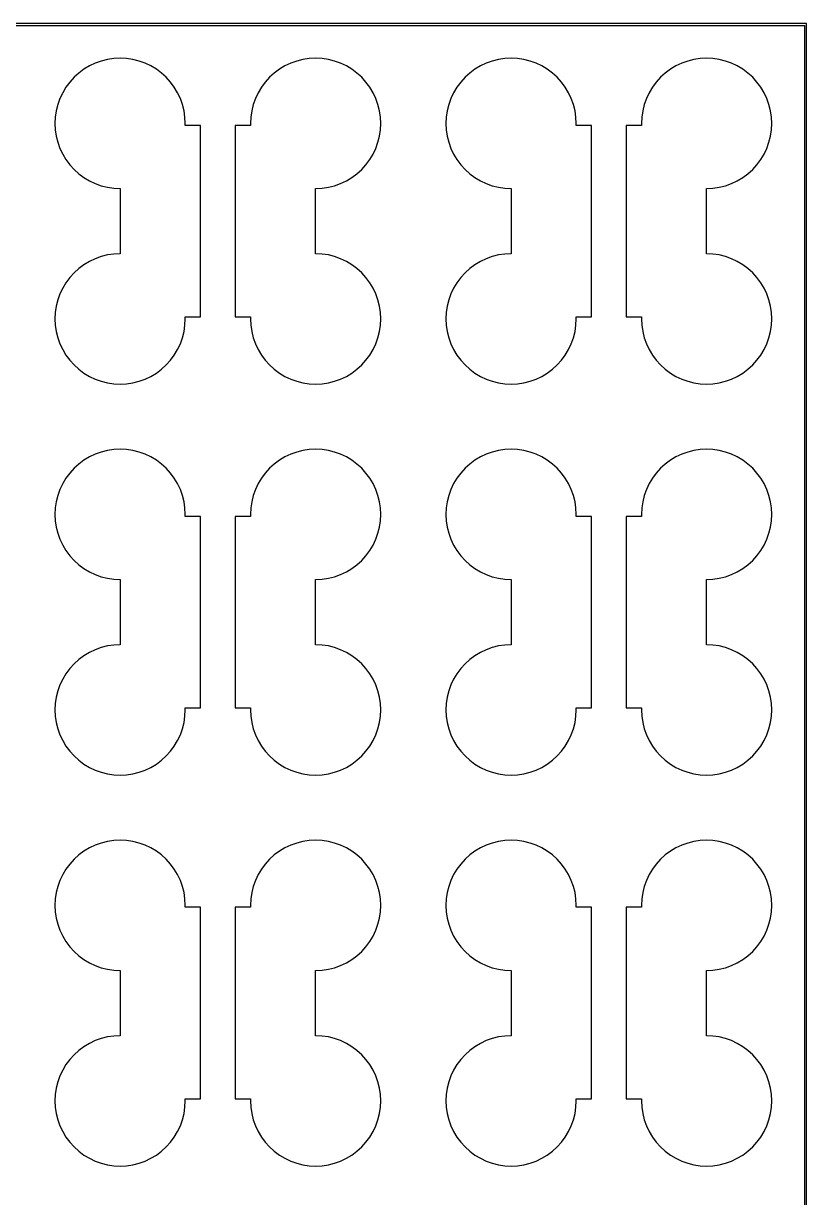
# Model space of a CAD drawing. Extents: x 0 to 72, y 0 to 108.
# Drawn here: x 54.03 to 72.05, y 81.03 to 108.05 of the extents above; entities that cross this region are included whole.
import ezdxf

# ---------------------------------------------------------------- set-up
doc = ezdxf.new("R2010")
doc.units = 0

msp = doc.modelspace()

# ---------------------------------------------------------------- linework, layer by layer
for p, q in [((72.05, 108.05), (-0.04999, 108.05)), ((0, 108), (72, 108)), ((72, 108), (72, 0)), ((72.05, -0.04999), (72.05, 108.05)), ((55.5429, 107.073), (55.4167, 106.997)), ((55.676, 107.136), (55.5429, 107.073)), ((55.8146, 107.185), (55.676, 107.136)), ((55.9574, 107.221), (55.8146, 107.185)), ((56.103, 107.243), (55.9574, 107.221)), ((56.25, 107.25), (56.103, 107.243)), ((56.397, 107.243), (56.25, 107.25)), ((56.5426, 107.221), (56.397, 107.243)), ((56.6854, 107.185), (56.5426, 107.221)), ((56.824, 107.136), (56.6854, 107.185)), ((56.9571, 107.073), (56.824, 107.136)), ((57.0834, 106.997), (56.9571, 107.073)), ((60.0429, 107.073), (59.9166, 106.997)), ((60.176, 107.136), (60.0429, 107.073)), ((60.3146, 107.185), (60.176, 107.136)), ((60.4574, 107.221), (60.3146, 107.185)), ((60.603, 107.243), (60.4574, 107.221)), ((60.75, 107.25), (60.603, 107.243)), ((60.897, 107.243), (60.75, 107.25)), ((61.0426, 107.221), (60.897, 107.243)), ((61.1854, 107.185), (61.0426, 107.221)), ((61.324, 107.136), (61.1854, 107.185)), ((61.4571, 107.073), (61.324, 107.136)), ((61.5833, 106.997), (61.4571, 107.073)), ((64.5429, 107.073), (64.4167, 106.997)), ((64.676, 107.136), (64.5429, 107.073)), ((64.8146, 107.185), (64.676, 107.136)), ((64.9574, 107.221), (64.8146, 107.185)), ((65.103, 107.243), (64.9574, 107.221)), ((65.25, 107.25), (65.103, 107.243)), ((65.397, 107.243), (65.25, 107.25)), ((65.5426, 107.221), (65.397, 107.243)), ((65.6854, 107.185), (65.5426, 107.221)), ((65.824, 107.136), (65.6854, 107.185)), ((65.9571, 107.073), (65.824, 107.136)), ((66.0834, 106.997), (65.9571, 107.073)), ((69.0429, 107.073), (68.9166, 106.997)), ((69.176, 107.136), (69.0429, 107.073)), ((69.3146, 107.185), (69.176, 107.136)), ((69.4574, 107.221), (69.3146, 107.185)), ((69.603, 107.243), (69.4574, 107.221)), ((69.75, 107.25), (69.603, 107.243)), ((69.897, 107.243), (69.75, 107.25)), ((70.0426, 107.221), (69.897, 107.243)), ((70.1854, 107.185), (70.0426, 107.221)), ((70.324, 107.136), (70.1854, 107.185)), ((70.4571, 107.073), (70.324, 107.136)), ((70.5833, 106.997), (70.4571, 107.073)), ((55.1893, 106.811), (55.0905, 106.702)), ((55.2984, 106.91), (55.1893, 106.811)), ((55.4167, 106.997), (55.2984, 106.91)), ((57.2016, 106.91), (57.0834, 106.997)), ((57.3107, 106.811), (57.2016, 106.91)), ((57.4095, 106.702), (57.3107, 106.811)), ((59.6893, 106.811), (59.5905, 106.702)), ((59.7984, 106.91), (59.6893, 106.811)), ((59.9166, 106.997), (59.7984, 106.91)), ((61.7016, 106.91), (61.5833, 106.997)), ((61.8107, 106.811), (61.7016, 106.91)), ((61.9095, 106.702), (61.8107, 106.811)), ((64.1893, 106.811), (64.0905, 106.702)), ((64.2984, 106.91), (64.1893, 106.811)), ((64.4167, 106.997), (64.2984, 106.91)), ((66.2016, 106.91), (66.0834, 106.997)), ((66.3107, 106.811), (66.2016, 106.91)), ((66.4095, 106.702), (66.3107, 106.811)), ((68.6893, 106.811), (68.5905, 106.702)), ((68.7984, 106.91), (68.6893, 106.811)), ((68.9166, 106.997), (68.7984, 106.91)), ((70.7016, 106.91), (70.5833, 106.997)), ((70.8107, 106.811), (70.7016, 106.91)), ((70.9095, 106.702), (70.8107, 106.811)), ((55.0028, 106.583), (54.9271, 106.457)), ((55.0905, 106.702), (55.0028, 106.583)), ((57.4972, 106.583), (57.4095, 106.702)), ((57.5729, 106.457), (57.4972, 106.583)), ((59.5028, 106.583), (59.4271, 106.457)), ((59.5905, 106.702), (59.5028, 106.583)), ((61.9972, 106.583), (61.9095, 106.702)), ((62.0729, 106.457), (61.9972, 106.583)), ((64.0028, 106.583), (63.9271, 106.457)), ((64.0905, 106.702), (64.0028, 106.583)), ((66.4972, 106.583), (66.4095, 106.702)), ((66.5729, 106.457), (66.4972, 106.583)), ((68.5028, 106.583), (68.4271, 106.457)), ((68.5905, 106.702), (68.5028, 106.583)), ((70.9972, 106.583), (70.9095, 106.702)), ((71.0729, 106.457), (70.9972, 106.583)), ((54.8642, 106.324), (54.8146, 106.185)), ((54.9271, 106.457), (54.8642, 106.324)), ((57.6358, 106.324), (57.5729, 106.457)), ((57.6854, 106.185), (57.6358, 106.324)), ((59.3642, 106.324), (59.3146, 106.185)), ((59.4271, 106.457), (59.3642, 106.324)), ((62.1358, 106.324), (62.0729, 106.457)), ((62.1854, 106.185), (62.1358, 106.324)), ((63.8642, 106.324), (63.8146, 106.185)), ((63.9271, 106.457), (63.8642, 106.324)), ((66.6358, 106.324), (66.5729, 106.457)), ((66.6854, 106.185), (66.6358, 106.324)), ((68.3642, 106.324), (68.3146, 106.185)), ((68.4271, 106.457), (68.3642, 106.324)), ((71.1358, 106.324), (71.0729, 106.457)), ((71.1854, 106.185), (71.1358, 106.324)), ((54.7788, 106.043), (54.7572, 105.897)), ((54.8146, 106.185), (54.7788, 106.043)), ((57.7212, 106.043), (57.6854, 106.185)), ((57.7428, 105.897), (57.7212, 106.043)), ((59.2788, 106.043), (59.2572, 105.897)), ((59.3146, 106.185), (59.2788, 106.043)), ((62.2212, 106.043), (62.1854, 106.185)), ((62.2428, 105.897), (62.2212, 106.043)), ((63.7788, 106.043), (63.7572, 105.897)), ((63.8146, 106.185), (63.7788, 106.043)), ((66.7212, 106.043), (66.6854, 106.185)), ((66.7428, 105.897), (66.7212, 106.043)), ((68.2788, 106.043), (68.2572, 105.897)), ((68.3146, 106.185), (68.2788, 106.043)), ((71.2212, 106.043), (71.1854, 106.185)), ((71.2428, 105.897), (71.2212, 106.043)), ((54.7572, 105.897), (54.75, 105.75)), ((54.75, 105.75), (54.7572, 105.603)), ((57.75, 105.75), (57.7428, 105.897)), ((57.7478, 105.705), (57.75, 105.75)), ((58.1, 105.705), (57.7478, 105.705)), ((58.1, 101.295), (58.1, 105.705)), ((59.2522, 105.705), (58.9, 105.705)), ((58.9, 105.705), (58.9, 101.295)), ((59.2572, 105.897), (59.25, 105.75)), ((59.25, 105.75), (59.2522, 105.705)), ((62.25, 105.75), (62.2428, 105.897)), ((62.2428, 105.603), (62.25, 105.75)), ((63.7572, 105.897), (63.75, 105.75)), ((63.75, 105.75), (63.7572, 105.603)), ((66.75, 105.75), (66.7428, 105.897)), ((66.7478, 105.705), (66.75, 105.75)), ((67.1, 105.705), (66.7478, 105.705)), ((67.1, 101.295), (67.1, 105.705)), ((68.2522, 105.705), (67.9, 105.705)), ((67.9, 105.705), (67.9, 101.295)), ((68.2572, 105.897), (68.25, 105.75)), ((68.25, 105.75), (68.2522, 105.705)), ((71.25, 105.75), (71.2428, 105.897)), ((71.2428, 105.603), (71.25, 105.75)), ((54.7572, 105.603), (54.7788, 105.457)), ((54.7788, 105.457), (54.8146, 105.315)), ((62.1854, 105.315), (62.2212, 105.457)), ((62.2212, 105.457), (62.2428, 105.603)), ((63.7572, 105.603), (63.7788, 105.457)), ((63.7788, 105.457), (63.8146, 105.315)), ((71.1854, 105.315), (71.2212, 105.457)), ((71.2212, 105.457), (71.2428, 105.603)), ((54.8146, 105.315), (54.8642, 105.176)), ((54.8642, 105.176), (54.9271, 105.043)), ((62.0729, 105.043), (62.1358, 105.176)), ((62.1358, 105.176), (62.1854, 105.315)), ((63.8146, 105.315), (63.8642, 105.176)), ((63.8642, 105.176), (63.9271, 105.043)), ((71.0729, 105.043), (71.1358, 105.176)), ((71.1358, 105.176), (71.1854, 105.315)), ((54.9271, 105.043), (55.0028, 104.917)), ((55.0028, 104.917), (55.0905, 104.798)), ((61.9095, 104.798), (61.9972, 104.917)), ((61.9972, 104.917), (62.0729, 105.043)), ((63.9271, 105.043), (64.0028, 104.917)), ((64.0028, 104.917), (64.0905, 104.798)), ((70.9095, 104.798), (70.9972, 104.917)), ((70.9972, 104.917), (71.0729, 105.043)), ((55.0905, 104.798), (55.1893, 104.689)), ((55.1893, 104.689), (55.2984, 104.59)), ((55.2984, 104.59), (55.4167, 104.503)), ((61.5833, 104.503), (61.7016, 104.59)), ((61.7016, 104.59), (61.8107, 104.689)), ((61.8107, 104.689), (61.9095, 104.798)), ((64.0905, 104.798), (64.1893, 104.689)), ((64.1893, 104.689), (64.2984, 104.59)), ((64.2984, 104.59), (64.4167, 104.503)), ((70.5833, 104.503), (70.7016, 104.59)), ((70.7016, 104.59), (70.8107, 104.689)), ((70.8107, 104.689), (70.9095, 104.798)), ((55.4167, 104.503), (55.5429, 104.427)), ((55.5429, 104.427), (55.676, 104.364)), ((55.676, 104.364), (55.8146, 104.315)), ((61.1854, 104.315), (61.324, 104.364)), ((61.324, 104.364), (61.4571, 104.427)), ((61.4571, 104.427), (61.5833, 104.503)), ((64.4167, 104.503), (64.5429, 104.427)), ((64.5429, 104.427), (64.676, 104.364)), ((64.676, 104.364), (64.8146, 104.315)), ((70.1854, 104.315), (70.324, 104.364)), ((70.324, 104.364), (70.4571, 104.427)), ((70.4571, 104.427), (70.5833, 104.503)), ((55.8146, 104.315), (55.9574, 104.279)), ((55.9574, 104.279), (56.103, 104.257)), ((56.103, 104.257), (56.25, 104.25)), ((56.25, 104.25), (56.25, 102.75)), ((60.75, 104.25), (60.897, 104.257)), ((60.75, 102.75), (60.75, 104.25)), ((60.897, 104.257), (61.0426, 104.279)), ((61.0426, 104.279), (61.1854, 104.315)), ((64.8146, 104.315), (64.9574, 104.279)), ((64.9574, 104.279), (65.103, 104.257)), ((65.103, 104.257), (65.25, 104.25)), ((65.25, 104.25), (65.25, 102.75)), ((69.75, 104.25), (69.897, 104.257)), ((69.75, 102.75), (69.75, 104.25)), ((69.897, 104.257), (70.0426, 104.279)), ((70.0426, 104.279), (70.1854, 104.315)), ((55.9574, 102.721), (55.8146, 102.685)), ((56.103, 102.743), (55.9574, 102.721)), ((56.25, 102.75), (56.103, 102.743)), ((60.897, 102.743), (60.75, 102.75)), ((61.0426, 102.721), (60.897, 102.743)), ((61.1854, 102.685), (61.0426, 102.721)), ((64.9574, 102.721), (64.8146, 102.685)), ((65.103, 102.743), (64.9574, 102.721)), ((65.25, 102.75), (65.103, 102.743)), ((69.897, 102.743), (69.75, 102.75)), ((70.0426, 102.721), (69.897, 102.743)), ((70.1854, 102.685), (70.0426, 102.721)), ((55.4167, 102.497), (55.2984, 102.41)), ((55.5429, 102.573), (55.4167, 102.497)), ((55.676, 102.636), (55.5429, 102.573)), ((55.8146, 102.685), (55.676, 102.636)), ((61.324, 102.636), (61.1854, 102.685)), ((61.4571, 102.573), (61.324, 102.636)), ((61.5833, 102.497), (61.4571, 102.573)), ((61.7016, 102.41), (61.5833, 102.497)), ((64.4167, 102.497), (64.2984, 102.41)), ((64.5429, 102.573), (64.4167, 102.497)), ((64.676, 102.636), (64.5429, 102.573)), ((64.8146, 102.685), (64.676, 102.636)), ((70.324, 102.636), (70.1854, 102.685)), ((70.4571, 102.573), (70.324, 102.636)), ((70.5833, 102.497), (70.4571, 102.573)), ((70.7016, 102.41), (70.5833, 102.497)), ((55.0905, 102.202), (55.0028, 102.083)), ((55.1893, 102.311), (55.0905, 102.202)), ((55.2984, 102.41), (55.1893, 102.311)), ((61.8107, 102.311), (61.7016, 102.41)), ((61.9095, 102.202), (61.8107, 102.311)), ((61.9972, 102.083), (61.9095, 102.202)), ((64.0905, 102.202), (64.0028, 102.083)), ((64.1893, 102.311), (64.0905, 102.202)), ((64.2984, 102.41), (64.1893, 102.311)), ((70.8107, 102.311), (70.7016, 102.41)), ((70.9095, 102.202), (70.8107, 102.311)), ((70.9972, 102.083), (70.9095, 102.202)), ((54.9271, 101.957), (54.8642, 101.824)), ((55.0028, 102.083), (54.9271, 101.957)), ((62.0729, 101.957), (61.9972, 102.083)), ((62.1358, 101.824), (62.0729, 101.957)), ((63.9271, 101.957), (63.8642, 101.824)), ((64.0028, 102.083), (63.9271, 101.957)), ((71.0729, 101.957), (70.9972, 102.083)), ((71.1358, 101.824), (71.0729, 101.957)), ((54.8146, 101.685), (54.7788, 101.543)), ((54.8642, 101.824), (54.8146, 101.685)), ((62.1854, 101.685), (62.1358, 101.824)), ((62.2212, 101.543), (62.1854, 101.685)), ((63.8146, 101.685), (63.7788, 101.543)), ((63.8642, 101.824), (63.8146, 101.685)), ((71.1854, 101.685), (71.1358, 101.824)), ((71.2212, 101.543), (71.1854, 101.685)), ((54.7572, 101.397), (54.75, 101.25)), ((54.7788, 101.543), (54.7572, 101.397)), ((62.2428, 101.397), (62.2212, 101.543)), ((62.25, 101.25), (62.2428, 101.397)), ((63.7572, 101.397), (63.75, 101.25)), ((63.7788, 101.543), (63.7572, 101.397)), ((71.2428, 101.397), (71.2212, 101.543)), ((71.25, 101.25), (71.2428, 101.397)), ((54.75, 101.25), (54.7572, 101.103)), ((54.7572, 101.103), (54.7788, 100.957)), ((57.7212, 100.957), (57.7428, 101.103)), ((57.7428, 101.103), (57.75, 101.25)), ((57.75, 101.25), (57.7478, 101.295)), ((57.7478, 101.295), (58.1, 101.295)), ((58.9, 101.295), (59.2522, 101.295)), ((59.2522, 101.295), (59.25, 101.25)), ((59.25, 101.25), (59.2572, 101.103)), ((59.2572, 101.103), (59.2788, 100.957)), ((62.2212, 100.957), (62.2428, 101.103)), ((62.2428, 101.103), (62.25, 101.25)), ((63.75, 101.25), (63.7572, 101.103)), ((63.7572, 101.103), (63.7788, 100.957)), ((66.7212, 100.957), (66.7428, 101.103)), ((66.7428, 101.103), (66.75, 101.25)), ((66.75, 101.25), (66.7478, 101.295)), ((66.7478, 101.295), (67.1, 101.295)), ((67.9, 101.295), (68.2522, 101.295)), ((68.2522, 101.295), (68.25, 101.25)), ((68.25, 101.25), (68.2572, 101.103)), ((68.2572, 101.103), (68.2788, 100.957)), ((71.2212, 100.957), (71.2428, 101.103)), ((71.2428, 101.103), (71.25, 101.25)), ((54.7788, 100.957), (54.8146, 100.815)), ((54.8146, 100.815), (54.8642, 100.676)), ((57.6358, 100.676), (57.6854, 100.815)), ((57.6854, 100.815), (57.7212, 100.957)), ((59.2788, 100.957), (59.3146, 100.815)), ((59.3146, 100.815), (59.3642, 100.676)), ((62.1358, 100.676), (62.1854, 100.815)), ((62.1854, 100.815), (62.2212, 100.957)), ((63.7788, 100.957), (63.8146, 100.815)), ((63.8146, 100.815), (63.8642, 100.676)), ((66.6358, 100.676), (66.6854, 100.815)), ((66.6854, 100.815), (66.7212, 100.957)), ((68.2788, 100.957), (68.3146, 100.815)), ((68.3146, 100.815), (68.3642, 100.676)), ((71.1358, 100.676), (71.1854, 100.815)), ((71.1854, 100.815), (71.2212, 100.957)), ((54.8642, 100.676), (54.9271, 100.543)), ((54.9271, 100.543), (55.0028, 100.417)), ((57.4972, 100.417), (57.5729, 100.543)), ((57.5729, 100.543), (57.6358, 100.676)), ((59.3642, 100.676), (59.4271, 100.543)), ((59.4271, 100.543), (59.5028, 100.417)), ((61.9972, 100.417), (62.0729, 100.543)), ((62.0729, 100.543), (62.1358, 100.676)), ((63.8642, 100.676), (63.9271, 100.543)), ((63.9271, 100.543), (64.0028, 100.417)), ((66.4972, 100.417), (66.5729, 100.543)), ((66.5729, 100.543), (66.6358, 100.676)), ((68.3642, 100.676), (68.4271, 100.543)), ((68.4271, 100.543), (68.5028, 100.417)), ((70.9972, 100.417), (71.0729, 100.543)), ((71.0729, 100.543), (71.1358, 100.676)), ((55.0028, 100.417), (55.0905, 100.298)), ((55.0905, 100.298), (55.1893, 100.189)), ((57.3107, 100.189), (57.4095, 100.298)), ((57.4095, 100.298), (57.4972, 100.417)), ((59.5028, 100.417), (59.5905, 100.298)), ((59.5905, 100.298), (59.6893, 100.189)), ((61.8107, 100.189), (61.9095, 100.298)), ((61.9095, 100.298), (61.9972, 100.417)), ((64.0028, 100.417), (64.0905, 100.298)), ((64.0905, 100.298), (64.1893, 100.189)), ((66.3107, 100.189), (66.4095, 100.298)), ((66.4095, 100.298), (66.4972, 100.417)), ((68.5028, 100.417), (68.5905, 100.298)), ((68.5905, 100.298), (68.6893, 100.189)), ((70.8107, 100.189), (70.9095, 100.298)), ((70.9095, 100.298), (70.9972, 100.417)), ((55.1893, 100.189), (55.2984, 100.09)), ((55.2984, 100.09), (55.4167, 100.003)), ((55.4167, 100.003), (55.5429, 99.9271)), ((56.9571, 99.9271), (57.0834, 100.003)), ((57.0834, 100.003), (57.2016, 100.09)), ((57.2016, 100.09), (57.3107, 100.189)), ((59.6893, 100.189), (59.7984, 100.09)), ((59.7984, 100.09), (59.9166, 100.003)), ((59.9166, 100.003), (60.0429, 99.9271)), ((61.4571, 99.9271), (61.5833, 100.003)), ((61.5833, 100.003), (61.7016, 100.09)), ((61.7016, 100.09), (61.8107, 100.189)), ((64.1893, 100.189), (64.2984, 100.09)), ((64.2984, 100.09), (64.4167, 100.003)), ((64.4167, 100.003), (64.5429, 99.9271)), ((65.9571, 99.9271), (66.0834, 100.003)), ((66.0834, 100.003), (66.2016, 100.09)), ((66.2016, 100.09), (66.3107, 100.189)), ((68.6893, 100.189), (68.7984, 100.09)), ((68.7984, 100.09), (68.9166, 100.003)), ((68.9166, 100.003), (69.0429, 99.9271)), ((70.4571, 99.9271), (70.5833, 100.003)), ((70.5833, 100.003), (70.7016, 100.09)), ((70.7016, 100.09), (70.8107, 100.189)), ((55.5429, 99.9271), (55.676, 99.8642)), ((55.676, 99.8642), (55.8146, 99.8146)), ((55.8146, 99.8146), (55.9574, 99.7788)), ((55.9574, 99.7788), (56.103, 99.7572)), ((56.103, 99.7572), (56.25, 99.75)), ((56.25, 99.75), (56.397, 99.7572)), ((56.397, 99.7572), (56.5426, 99.7788)), ((56.5426, 99.7788), (56.6854, 99.8146)), ((56.6854, 99.8146), (56.824, 99.8642)), ((56.824, 99.8642), (56.9571, 99.9271)), ((60.0429, 99.9271), (60.176, 99.8642)), ((60.176, 99.8642), (60.3146, 99.8146)), ((60.3146, 99.8146), (60.4574, 99.7788)), ((60.4574, 99.7788), (60.603, 99.7572)), ((60.603, 99.7572), (60.75, 99.75)), ((60.75, 99.75), (60.897, 99.7572)), ((60.897, 99.7572), (61.0426, 99.7788)), ((61.0426, 99.7788), (61.1854, 99.8146)), ((61.1854, 99.8146), (61.324, 99.8642)), ((61.324, 99.8642), (61.4571, 99.9271)), ((64.5429, 99.9271), (64.676, 99.8642)), ((64.676, 99.8642), (64.8146, 99.8146)), ((64.8146, 99.8146), (64.9574, 99.7788)), ((64.9574, 99.7788), (65.103, 99.7572)), ((65.103, 99.7572), (65.25, 99.75)), ((65.25, 99.75), (65.397, 99.7572)), ((65.397, 99.7572), (65.5426, 99.7788)), ((65.5426, 99.7788), (65.6854, 99.8146)), ((65.6854, 99.8146), (65.824, 99.8642)), ((65.824, 99.8642), (65.9571, 99.9271)), ((69.0429, 99.9271), (69.176, 99.8642)), ((69.176, 99.8642), (69.3146, 99.8146)), ((69.3146, 99.8146), (69.4574, 99.7788)), ((69.4574, 99.7788), (69.603, 99.7572)), ((69.603, 99.7572), (69.75, 99.75)), ((69.75, 99.75), (69.897, 99.7572)), ((69.897, 99.7572), (70.0426, 99.7788)), ((70.0426, 99.7788), (70.1854, 99.8146)), ((70.1854, 99.8146), (70.324, 99.8642)), ((70.324, 99.8642), (70.4571, 99.9271)), ((55.676, 98.1358), (55.5429, 98.0729)), ((55.8146, 98.1854), (55.676, 98.1358)), ((55.9574, 98.2212), (55.8146, 98.1854)), ((56.103, 98.2428), (55.9574, 98.2212)), ((56.25, 98.25), (56.103, 98.2428)), ((56.397, 98.2428), (56.25, 98.25)), ((56.5426, 98.2212), (56.397, 98.2428)), ((56.6854, 98.1854), (56.5426, 98.2212)), ((56.824, 98.1358), (56.6854, 98.1854)), ((56.9571, 98.0729), (56.824, 98.1358)), ((60.176, 98.1358), (60.0429, 98.0729)), ((60.3146, 98.1854), (60.176, 98.1358)), ((60.4574, 98.2212), (60.3146, 98.1854)), ((60.603, 98.2428), (60.4574, 98.2212)), ((60.75, 98.25), (60.603, 98.2428)), ((60.897, 98.2428), (60.75, 98.25)), ((61.0426, 98.2212), (60.897, 98.2428)), ((61.1854, 98.1854), (61.0426, 98.2212)), ((61.324, 98.1358), (61.1854, 98.1854)), ((61.4571, 98.0729), (61.324, 98.1358)), ((64.676, 98.1358), (64.5429, 98.0729)), ((64.8146, 98.1854), (64.676, 98.1358)), ((64.9574, 98.2212), (64.8146, 98.1854)), ((65.103, 98.2428), (64.9574, 98.2212)), ((65.25, 98.25), (65.103, 98.2428)), ((65.397, 98.2428), (65.25, 98.25)), ((65.5426, 98.2212), (65.397, 98.2428)), ((65.6854, 98.1854), (65.5426, 98.2212)), ((65.824, 98.1358), (65.6854, 98.1854)), ((65.9571, 98.0729), (65.824, 98.1358)), ((69.176, 98.1358), (69.0429, 98.0729)), ((69.3146, 98.1854), (69.176, 98.1358)), ((69.4574, 98.2212), (69.3146, 98.1854)), ((69.603, 98.2428), (69.4574, 98.2212)), ((69.75, 98.25), (69.603, 98.2428)), ((69.897, 98.2428), (69.75, 98.25)), ((70.0426, 98.2212), (69.897, 98.2428)), ((70.1854, 98.1854), (70.0426, 98.2212)), ((70.324, 98.1358), (70.1854, 98.1854)), ((70.4571, 98.0729), (70.324, 98.1358)), ((55.2984, 97.9095), (55.1893, 97.8107)), ((55.4167, 97.9972), (55.2984, 97.9095)), ((55.5429, 98.0729), (55.4167, 97.9972)), ((57.0834, 97.9972), (56.9571, 98.0729)), ((57.2016, 97.9095), (57.0834, 97.9972)), ((57.3107, 97.8107), (57.2016, 97.9095)), ((59.7984, 97.9095), (59.6893, 97.8107)), ((59.9166, 97.9972), (59.7984, 97.9095)), ((60.0429, 98.0729), (59.9166, 97.9972)), ((61.5833, 97.9972), (61.4571, 98.0729)), ((61.7016, 97.9095), (61.5833, 97.9972)), ((61.8107, 97.8107), (61.7016, 97.9095)), ((64.2984, 97.9095), (64.1893, 97.8107)), ((64.4167, 97.9972), (64.2984, 97.9095)), ((64.5429, 98.0729), (64.4167, 97.9972)), ((66.0834, 97.9972), (65.9571, 98.0729)), ((66.2016, 97.9095), (66.0834, 97.9972)), ((66.3107, 97.8107), (66.2016, 97.9095)), ((68.7984, 97.9095), (68.6893, 97.8107)), ((68.9166, 97.9972), (68.7984, 97.9095)), ((69.0429, 98.0729), (68.9166, 97.9972)), ((70.5833, 97.9972), (70.4571, 98.0729)), ((70.7016, 97.9095), (70.5833, 97.9972)), ((70.8107, 97.8107), (70.7016, 97.9095)), ((55.0028, 97.5833), (54.9271, 97.4571)), ((55.0905, 97.7016), (55.0028, 97.5833)), ((55.1893, 97.8107), (55.0905, 97.7016)), ((57.4095, 97.7016), (57.3107, 97.8107)), ((57.4972, 97.5833), (57.4095, 97.7016)), ((57.5729, 97.4571), (57.4972, 97.5833)), ((59.5028, 97.5833), (59.4271, 97.4571)), ((59.5905, 97.7016), (59.5028, 97.5833)), ((59.6893, 97.8107), (59.5905, 97.7016)), ((61.9095, 97.7016), (61.8107, 97.8107)), ((61.9972, 97.5833), (61.9095, 97.7016)), ((62.0729, 97.4571), (61.9972, 97.5833)), ((64.0028, 97.5833), (63.9271, 97.4571)), ((64.0905, 97.7016), (64.0028, 97.5833)), ((64.1893, 97.8107), (64.0905, 97.7016)), ((66.4095, 97.7016), (66.3107, 97.8107)), ((66.4972, 97.5833), (66.4095, 97.7016)), ((66.5729, 97.4571), (66.4972, 97.5833)), ((68.5028, 97.5833), (68.4271, 97.4571)), ((68.5905, 97.7016), (68.5028, 97.5833)), ((68.6893, 97.8107), (68.5905, 97.7016)), ((70.9095, 97.7016), (70.8107, 97.8107)), ((70.9972, 97.5833), (70.9095, 97.7016)), ((71.0729, 97.4571), (70.9972, 97.5833)), ((54.8642, 97.324), (54.8146, 97.1854)), ((54.9271, 97.4571), (54.8642, 97.324)), ((57.6358, 97.324), (57.5729, 97.4571)), ((57.6854, 97.1854), (57.6358, 97.324)), ((59.3642, 97.324), (59.3146, 97.1854)), ((59.4271, 97.4571), (59.3642, 97.324)), ((62.1358, 97.324), (62.0729, 97.4571)), ((62.1854, 97.1854), (62.1358, 97.324)), ((63.8642, 97.324), (63.8146, 97.1854)), ((63.9271, 97.4571), (63.8642, 97.324)), ((66.6358, 97.324), (66.5729, 97.4571)), ((66.6854, 97.1854), (66.6358, 97.324)), ((68.3642, 97.324), (68.3146, 97.1854)), ((68.4271, 97.4571), (68.3642, 97.324)), ((71.1358, 97.324), (71.0729, 97.4571)), ((71.1854, 97.1854), (71.1358, 97.324)), ((54.7788, 97.0426), (54.7572, 96.897)), ((54.8146, 97.1854), (54.7788, 97.0426)), ((57.7212, 97.0426), (57.6854, 97.1854)), ((57.7428, 96.897), (57.7212, 97.0426)), ((59.2788, 97.0426), (59.2572, 96.897)), ((59.3146, 97.1854), (59.2788, 97.0426)), ((62.2212, 97.0426), (62.1854, 97.1854)), ((62.2428, 96.897), (62.2212, 97.0426)), ((63.7788, 97.0426), (63.7572, 96.897)), ((63.8146, 97.1854), (63.7788, 97.0426)), ((66.7212, 97.0426), (66.6854, 97.1854)), ((66.7428, 96.897), (66.7212, 97.0426)), ((68.2788, 97.0426), (68.2572, 96.897)), ((68.3146, 97.1854), (68.2788, 97.0426)), ((71.2212, 97.0426), (71.1854, 97.1854)), ((71.2428, 96.897), (71.2212, 97.0426)), ((54.7572, 96.897), (54.75, 96.75)), ((54.75, 96.75), (54.7572, 96.603)), ((57.75, 96.75), (57.7428, 96.897)), ((57.7478, 96.705), (57.75, 96.75)), ((59.2572, 96.897), (59.25, 96.75)), ((59.25, 96.75), (59.2522, 96.705)), ((62.25, 96.75), (62.2428, 96.897)), ((62.2428, 96.603), (62.25, 96.75)), ((63.7572, 96.897), (63.75, 96.75)), ((63.75, 96.75), (63.7572, 96.603)), ((66.75, 96.75), (66.7428, 96.897)), ((66.7478, 96.705), (66.75, 96.75)), ((68.2572, 96.897), (68.25, 96.75)), ((68.25, 96.75), (68.2522, 96.705)), ((71.25, 96.75), (71.2428, 96.897)), ((71.2428, 96.603), (71.25, 96.75)), ((54.7572, 96.603), (54.7788, 96.4574)), ((58.1, 96.705), (57.7478, 96.705)), ((58.1, 92.295), (58.1, 96.705)), ((59.2522, 96.705), (58.9, 96.705)), ((58.9, 96.705), (58.9, 92.295)), ((62.2212, 96.4574), (62.2428, 96.603)), ((63.7572, 96.603), (63.7788, 96.4574)), ((67.1, 96.705), (66.7478, 96.705)), ((67.1, 92.295), (67.1, 96.705)), ((68.2522, 96.705), (67.9, 96.705)), ((67.9, 96.705), (67.9, 92.295)), ((71.2212, 96.4574), (71.2428, 96.603)), ((54.7788, 96.4574), (54.8146, 96.3146)), ((54.8146, 96.3146), (54.8642, 96.176)), ((62.1358, 96.176), (62.1854, 96.3146)), ((62.1854, 96.3146), (62.2212, 96.4574)), ((63.7788, 96.4574), (63.8146, 96.3146)), ((63.8146, 96.3146), (63.8642, 96.176)), ((71.1358, 96.176), (71.1854, 96.3146)), ((71.1854, 96.3146), (71.2212, 96.4574)), ((54.8642, 96.176), (54.9271, 96.0429)), ((54.9271, 96.0429), (55.0028, 95.9166)), ((61.9972, 95.9166), (62.0729, 96.0429)), ((62.0729, 96.0429), (62.1358, 96.176)), ((63.8642, 96.176), (63.9271, 96.0429)), ((63.9271, 96.0429), (64.0028, 95.9166)), ((70.9972, 95.9166), (71.0729, 96.0429)), ((71.0729, 96.0429), (71.1358, 96.176)), ((55.0028, 95.9166), (55.0905, 95.7984)), ((55.0905, 95.7984), (55.1893, 95.6893)), ((55.1893, 95.6893), (55.2984, 95.5905)), ((61.7016, 95.5905), (61.8107, 95.6893)), ((61.8107, 95.6893), (61.9095, 95.7984)), ((61.9095, 95.7984), (61.9972, 95.9166)), ((64.0028, 95.9166), (64.0905, 95.7984)), ((64.0905, 95.7984), (64.1893, 95.6893)), ((64.1893, 95.6893), (64.2984, 95.5905)), ((70.7016, 95.5905), (70.8107, 95.6893)), ((70.8107, 95.6893), (70.9095, 95.7984)), ((70.9095, 95.7984), (70.9972, 95.9166)), ((55.2984, 95.5905), (55.4167, 95.5028)), ((55.4167, 95.5028), (55.5429, 95.4271)), ((55.5429, 95.4271), (55.676, 95.3642)), ((61.324, 95.3642), (61.4571, 95.4271)), ((61.4571, 95.4271), (61.5833, 95.5028)), ((61.5833, 95.5028), (61.7016, 95.5905)), ((64.2984, 95.5905), (64.4167, 95.5028)), ((64.4167, 95.5028), (64.5429, 95.4271)), ((64.5429, 95.4271), (64.676, 95.3642)), ((70.324, 95.3642), (70.4571, 95.4271)), ((70.4571, 95.4271), (70.5833, 95.5028)), ((70.5833, 95.5028), (70.7016, 95.5905)), ((55.676, 95.3642), (55.8146, 95.3146)), ((55.8146, 95.3146), (55.9574, 95.2788)), ((55.9574, 95.2788), (56.103, 95.2572)), ((56.103, 95.2572), (56.25, 95.25)), ((56.25, 95.25), (56.25, 93.75)), ((60.75, 95.25), (60.897, 95.2572)), ((60.75, 93.75), (60.75, 95.25)), ((60.897, 95.2572), (61.0426, 95.2788)), ((61.0426, 95.2788), (61.1854, 95.3146)), ((61.1854, 95.3146), (61.324, 95.3642)), ((64.676, 95.3642), (64.8146, 95.3146)), ((64.8146, 95.3146), (64.9574, 95.2788)), ((64.9574, 95.2788), (65.103, 95.2572)), ((65.103, 95.2572), (65.25, 95.25)), ((65.25, 95.25), (65.25, 93.75)), ((69.75, 95.25), (69.897, 95.2572)), ((69.75, 93.75), (69.75, 95.25)), ((69.897, 95.2572), (70.0426, 95.2788)), ((70.0426, 95.2788), (70.1854, 95.3146)), ((70.1854, 95.3146), (70.324, 95.3642)), ((55.5429, 93.5729), (55.4167, 93.4972)), ((55.676, 93.6358), (55.5429, 93.5729)), ((55.8146, 93.6854), (55.676, 93.6358)), ((55.9574, 93.7212), (55.8146, 93.6854)), ((56.103, 93.7428), (55.9574, 93.7212)), ((56.25, 93.75), (56.103, 93.7428)), ((60.897, 93.7428), (60.75, 93.75)), ((61.0426, 93.7212), (60.897, 93.7428)), ((61.1854, 93.6854), (61.0426, 93.7212)), ((61.324, 93.6358), (61.1854, 93.6854)), ((61.4571, 93.5729), (61.324, 93.6358)), ((61.5833, 93.4972), (61.4571, 93.5729)), ((64.5429, 93.5729), (64.4167, 93.4972)), ((64.676, 93.6358), (64.5429, 93.5729)), ((64.8146, 93.6854), (64.676, 93.6358)), ((64.9574, 93.7212), (64.8146, 93.6854)), ((65.103, 93.7428), (64.9574, 93.7212)), ((65.25, 93.75), (65.103, 93.7428)), ((69.897, 93.7428), (69.75, 93.75)), ((70.0426, 93.7212), (69.897, 93.7428)), ((70.1854, 93.6854), (70.0426, 93.7212)), ((70.324, 93.6358), (70.1854, 93.6854)), ((70.4571, 93.5729), (70.324, 93.6358)), ((70.5833, 93.4972), (70.4571, 93.5729)), ((55.1893, 93.3107), (55.0905, 93.2016)), ((55.2984, 93.4095), (55.1893, 93.3107)), ((55.4167, 93.4972), (55.2984, 93.4095)), ((61.7016, 93.4095), (61.5833, 93.4972)), ((61.8107, 93.3107), (61.7016, 93.4095)), ((61.9095, 93.2016), (61.8107, 93.3107)), ((64.1893, 93.3107), (64.0905, 93.2016)), ((64.2984, 93.4095), (64.1893, 93.3107)), ((64.4167, 93.4972), (64.2984, 93.4095)), ((70.7016, 93.4095), (70.5833, 93.4972)), ((70.8107, 93.3107), (70.7016, 93.4095)), ((70.9095, 93.2016), (70.8107, 93.3107)), ((55.0028, 93.0834), (54.9271, 92.9571)), ((55.0905, 93.2016), (55.0028, 93.0834)), ((61.9972, 93.0834), (61.9095, 93.2016)), ((62.0729, 92.9571), (61.9972, 93.0834)), ((64.0028, 93.0834), (63.9271, 92.9571)), ((64.0905, 93.2016), (64.0028, 93.0834)), ((70.9972, 93.0834), (70.9095, 93.2016)), ((71.0729, 92.9571), (70.9972, 93.0834)), ((54.8642, 92.824), (54.8146, 92.6854)), ((54.9271, 92.9571), (54.8642, 92.824)), ((62.1358, 92.824), (62.0729, 92.9571)), ((62.1854, 92.6854), (62.1358, 92.824)), ((63.8642, 92.824), (63.8146, 92.6854)), ((63.9271, 92.9571), (63.8642, 92.824)), ((71.1358, 92.824), (71.0729, 92.9571)), ((71.1854, 92.6854), (71.1358, 92.824)), ((54.7788, 92.5426), (54.7572, 92.397)), ((54.8146, 92.6854), (54.7788, 92.5426)), ((62.2212, 92.5426), (62.1854, 92.6854)), ((62.2428, 92.397), (62.2212, 92.5426)), ((63.7788, 92.5426), (63.7572, 92.397)), ((63.8146, 92.6854), (63.7788, 92.5426)), ((71.2212, 92.5426), (71.1854, 92.6854)), ((71.2428, 92.397), (71.2212, 92.5426)), ((54.7572, 92.397), (54.75, 92.25)), ((54.75, 92.25), (54.7572, 92.103)), ((57.7428, 92.103), (57.75, 92.25)), ((57.75, 92.25), (57.7478, 92.295)), ((57.7478, 92.295), (58.1, 92.295)), ((58.9, 92.295), (59.2522, 92.295)), ((59.2522, 92.295), (59.25, 92.25)), ((59.25, 92.25), (59.2572, 92.103)), ((62.25, 92.25), (62.2428, 92.397)), ((62.2428, 92.103), (62.25, 92.25)), ((63.7572, 92.397), (63.75, 92.25)), ((63.75, 92.25), (63.7572, 92.103)), ((66.7428, 92.103), (66.75, 92.25)), ((66.75, 92.25), (66.7478, 92.295)), ((66.7478, 92.295), (67.1, 92.295)), ((67.9, 92.295), (68.2522, 92.295)), ((68.2522, 92.295), (68.25, 92.25)), ((68.25, 92.25), (68.2572, 92.103)), ((71.25, 92.25), (71.2428, 92.397)), ((71.2428, 92.103), (71.25, 92.25)), ((54.7572, 92.103), (54.7788, 91.9574)), ((54.7788, 91.9574), (54.8146, 91.8146)), ((57.6854, 91.8146), (57.7212, 91.9574)), ((57.7212, 91.9574), (57.7428, 92.103)), ((59.2572, 92.103), (59.2788, 91.9574)), ((59.2788, 91.9574), (59.3146, 91.8146)), ((62.1854, 91.8146), (62.2212, 91.9574)), ((62.2212, 91.9574), (62.2428, 92.103)), ((63.7572, 92.103), (63.7788, 91.9574)), ((63.7788, 91.9574), (63.8146, 91.8146)), ((66.6854, 91.8146), (66.7212, 91.9574)), ((66.7212, 91.9574), (66.7428, 92.103)), ((68.2572, 92.103), (68.2788, 91.9574)), ((68.2788, 91.9574), (68.3146, 91.8146)), ((71.1854, 91.8146), (71.2212, 91.9574)), ((71.2212, 91.9574), (71.2428, 92.103)), ((54.8146, 91.8146), (54.8642, 91.676)), ((54.8642, 91.676), (54.9271, 91.5429)), ((57.5729, 91.5429), (57.6358, 91.676)), ((57.6358, 91.676), (57.6854, 91.8146)), ((59.3146, 91.8146), (59.3642, 91.676)), ((59.3642, 91.676), (59.4271, 91.5429)), ((62.0729, 91.5429), (62.1358, 91.676)), ((62.1358, 91.676), (62.1854, 91.8146)), ((63.8146, 91.8146), (63.8642, 91.676)), ((63.8642, 91.676), (63.9271, 91.5429)), ((66.5729, 91.5429), (66.6358, 91.676)), ((66.6358, 91.676), (66.6854, 91.8146)), ((68.3146, 91.8146), (68.3642, 91.676)), ((68.3642, 91.676), (68.4271, 91.5429)), ((71.0729, 91.5429), (71.1358, 91.676)), ((71.1358, 91.676), (71.1854, 91.8146)), ((54.9271, 91.5429), (55.0028, 91.4167)), ((55.0028, 91.4167), (55.0905, 91.2984)), ((57.4095, 91.2984), (57.4972, 91.4167)), ((57.4972, 91.4167), (57.5729, 91.5429)), ((59.4271, 91.5429), (59.5028, 91.4167)), ((59.5028, 91.4167), (59.5905, 91.2984)), ((61.9095, 91.2984), (61.9972, 91.4167)), ((61.9972, 91.4167), (62.0729, 91.5429)), ((63.9271, 91.5429), (64.0028, 91.4167)), ((64.0028, 91.4167), (64.0905, 91.2984)), ((66.4095, 91.2984), (66.4972, 91.4167)), ((66.4972, 91.4167), (66.5729, 91.5429)), ((68.4271, 91.5429), (68.5028, 91.4167)), ((68.5028, 91.4167), (68.5905, 91.2984)), ((70.9095, 91.2984), (70.9972, 91.4167)), ((70.9972, 91.4167), (71.0729, 91.5429)), ((55.0905, 91.2984), (55.1893, 91.1893)), ((55.1893, 91.1893), (55.2984, 91.0905)), ((55.2984, 91.0905), (55.4167, 91.0028)), ((57.0834, 91.0028), (57.2016, 91.0905)), ((57.2016, 91.0905), (57.3107, 91.1893)), ((57.3107, 91.1893), (57.4095, 91.2984)), ((59.5905, 91.2984), (59.6893, 91.1893)), ((59.6893, 91.1893), (59.7984, 91.0905)), ((59.7984, 91.0905), (59.9166, 91.0028)), ((61.5833, 91.0028), (61.7016, 91.0905)), ((61.7016, 91.0905), (61.8107, 91.1893)), ((61.8107, 91.1893), (61.9095, 91.2984)), ((64.0905, 91.2984), (64.1893, 91.1893)), ((64.1893, 91.1893), (64.2984, 91.0905)), ((64.2984, 91.0905), (64.4167, 91.0028)), ((66.0834, 91.0028), (66.2016, 91.0905)), ((66.2016, 91.0905), (66.3107, 91.1893)), ((66.3107, 91.1893), (66.4095, 91.2984)), ((68.5905, 91.2984), (68.6893, 91.1893)), ((68.6893, 91.1893), (68.7984, 91.0905)), ((68.7984, 91.0905), (68.9166, 91.0028)), ((70.5833, 91.0028), (70.7016, 91.0905)), ((70.7016, 91.0905), (70.8107, 91.1893)), ((70.8107, 91.1893), (70.9095, 91.2984)), ((55.4167, 91.0028), (55.5429, 90.9271)), ((55.5429, 90.9271), (55.676, 90.8642)), ((55.676, 90.8642), (55.8146, 90.8146)), ((55.8146, 90.8146), (55.9574, 90.7788)), ((56.5426, 90.7788), (56.6854, 90.8146)), ((56.6854, 90.8146), (56.824, 90.8642)), ((56.824, 90.8642), (56.9571, 90.9271)), ((56.9571, 90.9271), (57.0834, 91.0028)), ((59.9166, 91.0028), (60.0429, 90.9271)), ((60.0429, 90.9271), (60.176, 90.8642)), ((60.176, 90.8642), (60.3146, 90.8146)), ((60.3146, 90.8146), (60.4574, 90.7788)), ((61.0426, 90.7788), (61.1854, 90.8146)), ((61.1854, 90.8146), (61.324, 90.8642)), ((61.324, 90.8642), (61.4571, 90.9271)), ((61.4571, 90.9271), (61.5833, 91.0028)), ((64.4167, 91.0028), (64.5429, 90.9271)), ((64.5429, 90.9271), (64.676, 90.8642)), ((64.676, 90.8642), (64.8146, 90.8146)), ((64.8146, 90.8146), (64.9574, 90.7788)), ((65.5426, 90.7788), (65.6854, 90.8146)), ((65.6854, 90.8146), (65.824, 90.8642)), ((65.824, 90.8642), (65.9571, 90.9271)), ((65.9571, 90.9271), (66.0834, 91.0028)), ((68.9166, 91.0028), (69.0429, 90.9271)), ((69.0429, 90.9271), (69.176, 90.8642)), ((69.176, 90.8642), (69.3146, 90.8146)), ((69.3146, 90.8146), (69.4574, 90.7788)), ((70.0426, 90.7788), (70.1854, 90.8146)), ((70.1854, 90.8146), (70.324, 90.8642)), ((70.324, 90.8642), (70.4571, 90.9271)), ((70.4571, 90.9271), (70.5833, 91.0028)), ((55.9574, 90.7788), (56.103, 90.7572)), ((56.103, 90.7572), (56.25, 90.75)), ((56.25, 90.75), (56.397, 90.7572)), ((56.397, 90.7572), (56.5426, 90.7788)), ((60.4574, 90.7788), (60.603, 90.7572)), ((60.603, 90.7572), (60.75, 90.75)), ((60.75, 90.75), (60.897, 90.7572)), ((60.897, 90.7572), (61.0426, 90.7788)), ((64.9574, 90.7788), (65.103, 90.7572)), ((65.103, 90.7572), (65.25, 90.75)), ((65.25, 90.75), (65.397, 90.7572)), ((65.397, 90.7572), (65.5426, 90.7788)), ((69.4574, 90.7788), (69.603, 90.7572)), ((69.603, 90.7572), (69.75, 90.75)), ((69.75, 90.75), (69.897, 90.7572)), ((69.897, 90.7572), (70.0426, 90.7788)), ((55.8146, 89.1854), (55.676, 89.1358)), ((55.9574, 89.2212), (55.8146, 89.1854)), ((56.103, 89.2428), (55.9574, 89.2212)), ((56.25, 89.25), (56.103, 89.2428)), ((56.397, 89.2428), (56.25, 89.25)), ((56.5426, 89.2212), (56.397, 89.2428)), ((56.6854, 89.1854), (56.5426, 89.2212)), ((56.824, 89.1358), (56.6854, 89.1854)), ((60.3146, 89.1854), (60.176, 89.1358)), ((60.4574, 89.2212), (60.3146, 89.1854)), ((60.603, 89.2428), (60.4574, 89.2212)), ((60.75, 89.25), (60.603, 89.2428)), ((60.897, 89.2428), (60.75, 89.25)), ((61.0426, 89.2212), (60.897, 89.2428)), ((61.1854, 89.1854), (61.0426, 89.2212)), ((61.324, 89.1358), (61.1854, 89.1854)), ((64.8146, 89.1854), (64.676, 89.1358)), ((64.9574, 89.2212), (64.8146, 89.1854)), ((65.103, 89.2428), (64.9574, 89.2212)), ((65.25, 89.25), (65.103, 89.2428)), ((65.397, 89.2428), (65.25, 89.25)), ((65.5426, 89.2212), (65.397, 89.2428)), ((65.6854, 89.1854), (65.5426, 89.2212)), ((65.824, 89.1358), (65.6854, 89.1854)), ((69.3146, 89.1854), (69.176, 89.1358)), ((69.4574, 89.2212), (69.3146, 89.1854)), ((69.603, 89.2428), (69.4574, 89.2212)), ((69.75, 89.25), (69.603, 89.2428)), ((69.897, 89.2428), (69.75, 89.25)), ((70.0426, 89.2212), (69.897, 89.2428)), ((70.1854, 89.1854), (70.0426, 89.2212)), ((70.324, 89.1358), (70.1854, 89.1854)), ((55.4167, 88.9972), (55.2984, 88.9095)), ((55.5429, 89.0729), (55.4167, 88.9972)), ((55.676, 89.1358), (55.5429, 89.0729)), ((56.9571, 89.0729), (56.824, 89.1358)), ((57.0834, 88.9972), (56.9571, 89.0729)), ((57.2016, 88.9095), (57.0834, 88.9972)), ((59.9166, 88.9972), (59.7984, 88.9095)), ((60.0429, 89.0729), (59.9166, 88.9972)), ((60.176, 89.1358), (60.0429, 89.0729)), ((61.4571, 89.0729), (61.324, 89.1358)), ((61.5833, 88.9972), (61.4571, 89.0729)), ((61.7016, 88.9095), (61.5833, 88.9972)), ((64.4167, 88.9972), (64.2984, 88.9095)), ((64.5429, 89.0729), (64.4167, 88.9972)), ((64.676, 89.1358), (64.5429, 89.0729)), ((65.9571, 89.0729), (65.824, 89.1358)), ((66.0834, 88.9972), (65.9571, 89.0729)), ((66.2016, 88.9095), (66.0834, 88.9972)), ((68.9166, 88.9972), (68.7984, 88.9095)), ((69.0429, 89.0729), (68.9166, 88.9972)), ((69.176, 89.1358), (69.0429, 89.0729)), ((70.4571, 89.0729), (70.324, 89.1358)), ((70.5833, 88.9972), (70.4571, 89.0729)), ((70.7016, 88.9095), (70.5833, 88.9972)), ((55.0905, 88.7016), (55.0028, 88.5833)), ((55.1893, 88.8107), (55.0905, 88.7016)), ((55.2984, 88.9095), (55.1893, 88.8107)), ((57.3107, 88.8107), (57.2016, 88.9095)), ((57.4095, 88.7016), (57.3107, 88.8107)), ((57.4972, 88.5833), (57.4095, 88.7016)), ((59.5905, 88.7016), (59.5028, 88.5833)), ((59.6893, 88.8107), (59.5905, 88.7016)), ((59.7984, 88.9095), (59.6893, 88.8107)), ((61.8107, 88.8107), (61.7016, 88.9095)), ((61.9095, 88.7016), (61.8107, 88.8107)), ((61.9972, 88.5833), (61.9095, 88.7016)), ((64.0905, 88.7016), (64.0028, 88.5833)), ((64.1893, 88.8107), (64.0905, 88.7016)), ((64.2984, 88.9095), (64.1893, 88.8107)), ((66.3107, 88.8107), (66.2016, 88.9095)), ((66.4095, 88.7016), (66.3107, 88.8107)), ((66.4972, 88.5833), (66.4095, 88.7016)), ((68.5905, 88.7016), (68.5028, 88.5833)), ((68.6893, 88.8107), (68.5905, 88.7016)), ((68.7984, 88.9095), (68.6893, 88.8107)), ((70.8107, 88.8107), (70.7016, 88.9095)), ((70.9095, 88.7016), (70.8107, 88.8107)), ((70.9972, 88.5833), (70.9095, 88.7016)), ((54.9271, 88.4571), (54.8642, 88.324)), ((55.0028, 88.5833), (54.9271, 88.4571)), ((57.5729, 88.4571), (57.4972, 88.5833)), ((57.6358, 88.324), (57.5729, 88.4571)), ((59.4271, 88.4571), (59.3642, 88.324)), ((59.5028, 88.5833), (59.4271, 88.4571)), ((62.0729, 88.4571), (61.9972, 88.5833)), ((62.1358, 88.324), (62.0729, 88.4571)), ((63.9271, 88.4571), (63.8642, 88.324)), ((64.0028, 88.5833), (63.9271, 88.4571)), ((66.5729, 88.4571), (66.4972, 88.5833)), ((66.6358, 88.324), (66.5729, 88.4571)), ((68.4271, 88.4571), (68.3642, 88.324)), ((68.5028, 88.5833), (68.4271, 88.4571)), ((71.0729, 88.4571), (70.9972, 88.5833)), ((71.1358, 88.324), (71.0729, 88.4571)), ((54.8146, 88.1854), (54.7788, 88.0426)), ((54.8642, 88.324), (54.8146, 88.1854)), ((57.6854, 88.1854), (57.6358, 88.324)), ((57.7212, 88.0426), (57.6854, 88.1854)), ((59.3146, 88.1854), (59.2788, 88.0426)), ((59.3642, 88.324), (59.3146, 88.1854)), ((62.1854, 88.1854), (62.1358, 88.324)), ((62.2212, 88.0426), (62.1854, 88.1854)), ((63.8146, 88.1854), (63.7788, 88.0426)), ((63.8642, 88.324), (63.8146, 88.1854)), ((66.6854, 88.1854), (66.6358, 88.324)), ((66.7212, 88.0426), (66.6854, 88.1854)), ((68.3146, 88.1854), (68.2788, 88.0426)), ((68.3642, 88.324), (68.3146, 88.1854)), ((71.1854, 88.1854), (71.1358, 88.324)), ((71.2212, 88.0426), (71.1854, 88.1854)), ((54.7572, 87.897), (54.75, 87.75)), ((54.7788, 88.0426), (54.7572, 87.897)), ((57.7428, 87.897), (57.7212, 88.0426)), ((57.75, 87.75), (57.7428, 87.897)), ((59.2572, 87.897), (59.25, 87.75)), ((59.2788, 88.0426), (59.2572, 87.897)), ((62.2428, 87.897), (62.2212, 88.0426)), ((62.25, 87.75), (62.2428, 87.897)), ((63.7572, 87.897), (63.75, 87.75)), ((63.7788, 88.0426), (63.7572, 87.897)), ((66.7428, 87.897), (66.7212, 88.0426)), ((66.75, 87.75), (66.7428, 87.897)), ((68.2572, 87.897), (68.25, 87.75)), ((68.2788, 88.0426), (68.2572, 87.897)), ((71.2428, 87.897), (71.2212, 88.0426)), ((71.25, 87.75), (71.2428, 87.897)), ((54.75, 87.75), (54.7572, 87.603)), ((54.7572, 87.603), (54.7788, 87.4574)), ((57.7478, 87.705), (57.75, 87.75)), ((58.1, 87.705), (57.7478, 87.705)), ((58.1, 83.295), (58.1, 87.705)), ((59.2522, 87.705), (58.9, 87.705)), ((58.9, 87.705), (58.9, 83.295)), ((59.25, 87.75), (59.2522, 87.705)), ((62.2212, 87.4574), (62.2428, 87.603)), ((62.2428, 87.603), (62.25, 87.75)), ((63.75, 87.75), (63.7572, 87.603)), ((63.7572, 87.603), (63.7788, 87.4574)), ((66.7478, 87.705), (66.75, 87.75)), ((67.1, 87.705), (66.7478, 87.705)), ((67.1, 83.295), (67.1, 87.705)), ((68.2522, 87.705), (67.9, 87.705)), ((67.9, 87.705), (67.9, 83.295)), ((68.25, 87.75), (68.2522, 87.705)), ((71.2212, 87.4574), (71.2428, 87.603)), ((71.2428, 87.603), (71.25, 87.75)), ((54.7788, 87.4574), (54.8146, 87.3146)), ((54.8146, 87.3146), (54.8642, 87.176)), ((62.1358, 87.176), (62.1854, 87.3146)), ((62.1854, 87.3146), (62.2212, 87.4574)), ((63.7788, 87.4574), (63.8146, 87.3146)), ((63.8146, 87.3146), (63.8642, 87.176)), ((71.1358, 87.176), (71.1854, 87.3146)), ((71.1854, 87.3146), (71.2212, 87.4574)), ((54.8642, 87.176), (54.9271, 87.0429)), ((54.9271, 87.0429), (55.0028, 86.9166)), ((61.9972, 86.9166), (62.0729, 87.0429)), ((62.0729, 87.0429), (62.1358, 87.176)), ((63.8642, 87.176), (63.9271, 87.0429)), ((63.9271, 87.0429), (64.0028, 86.9166)), ((70.9972, 86.9166), (71.0729, 87.0429)), ((71.0729, 87.0429), (71.1358, 87.176)), ((55.0028, 86.9166), (55.0905, 86.7984)), ((55.0905, 86.7984), (55.1893, 86.6893)), ((61.8107, 86.6893), (61.9095, 86.7984)), ((61.9095, 86.7984), (61.9972, 86.9166)), ((64.0028, 86.9166), (64.0905, 86.7984)), ((64.0905, 86.7984), (64.1893, 86.6893)), ((70.8107, 86.6893), (70.9095, 86.7984)), ((70.9095, 86.7984), (70.9972, 86.9166)), ((55.1893, 86.6893), (55.2984, 86.5905)), ((55.2984, 86.5905), (55.4167, 86.5028)), ((55.4167, 86.5028), (55.5429, 86.4271)), ((61.4571, 86.4271), (61.5833, 86.5028)), ((61.5833, 86.5028), (61.7016, 86.5905)), ((61.7016, 86.5905), (61.8107, 86.6893)), ((64.1893, 86.6893), (64.2984, 86.5905)), ((64.2984, 86.5905), (64.4167, 86.5028)), ((64.4167, 86.5028), (64.5429, 86.4271)), ((70.4571, 86.4271), (70.5833, 86.5028)), ((70.5833, 86.5028), (70.7016, 86.5905)), ((70.7016, 86.5905), (70.8107, 86.6893)), ((55.5429, 86.4271), (55.676, 86.3642)), ((55.676, 86.3642), (55.8146, 86.3146)), ((55.8146, 86.3146), (55.9574, 86.2788)), ((55.9574, 86.2788), (56.103, 86.2572)), ((56.103, 86.2572), (56.25, 86.25)), ((56.25, 86.25), (56.25, 84.75)), ((60.75, 86.25), (60.897, 86.2572)), ((60.75, 84.75), (60.75, 86.25)), ((60.897, 86.2572), (61.0426, 86.2788)), ((61.0426, 86.2788), (61.1854, 86.3146)), ((61.1854, 86.3146), (61.324, 86.3642)), ((61.324, 86.3642), (61.4571, 86.4271)), ((64.5429, 86.4271), (64.676, 86.3642)), ((64.676, 86.3642), (64.8146, 86.3146)), ((64.8146, 86.3146), (64.9574, 86.2788)), ((64.9574, 86.2788), (65.103, 86.2572)), ((65.103, 86.2572), (65.25, 86.25)), ((65.25, 86.25), (65.25, 84.75)), ((69.75, 86.25), (69.897, 86.2572)), ((69.75, 84.75), (69.75, 86.25)), ((69.897, 86.2572), (70.0426, 86.2788)), ((70.0426, 86.2788), (70.1854, 86.3146)), ((70.1854, 86.3146), (70.324, 86.3642)), ((70.324, 86.3642), (70.4571, 86.4271)), ((55.676, 84.6358), (55.5429, 84.5729)), ((55.8146, 84.6854), (55.676, 84.6358)), ((55.9574, 84.7212), (55.8146, 84.6854)), ((56.103, 84.7428), (55.9574, 84.7212)), ((56.25, 84.75), (56.103, 84.7428)), ((60.897, 84.7428), (60.75, 84.75)), ((61.0426, 84.7212), (60.897, 84.7428)), ((61.1854, 84.6854), (61.0426, 84.7212)), ((61.324, 84.6358), (61.1854, 84.6854)), ((61.4571, 84.5729), (61.324, 84.6358)), ((64.676, 84.6358), (64.5429, 84.5729)), ((64.8146, 84.6854), (64.676, 84.6358)), ((64.9574, 84.7212), (64.8146, 84.6854)), ((65.103, 84.7428), (64.9574, 84.7212)), ((65.25, 84.75), (65.103, 84.7428)), ((69.897, 84.7428), (69.75, 84.75)), ((70.0426, 84.7212), (69.897, 84.7428)), ((70.1854, 84.6854), (70.0426, 84.7212)), ((70.324, 84.6358), (70.1854, 84.6854)), ((70.4571, 84.5729), (70.324, 84.6358)), ((55.2984, 84.4095), (55.1893, 84.3107)), ((55.4167, 84.4972), (55.2984, 84.4095)), ((55.5429, 84.5729), (55.4167, 84.4972)), ((61.5833, 84.4972), (61.4571, 84.5729)), ((61.7016, 84.4095), (61.5833, 84.4972)), ((61.8107, 84.3107), (61.7016, 84.4095)), ((64.2984, 84.4095), (64.1893, 84.3107)), ((64.4167, 84.4972), (64.2984, 84.4095)), ((64.5429, 84.5729), (64.4167, 84.4972)), ((70.5833, 84.4972), (70.4571, 84.5729)), ((70.7016, 84.4095), (70.5833, 84.4972)), ((70.8107, 84.3107), (70.7016, 84.4095)), ((55.0028, 84.0834), (54.9271, 83.9571)), ((55.0905, 84.2016), (55.0028, 84.0834)), ((55.1893, 84.3107), (55.0905, 84.2016)), ((61.9095, 84.2016), (61.8107, 84.3107)), ((61.9972, 84.0834), (61.9095, 84.2016)), ((62.0729, 83.9571), (61.9972, 84.0834)), ((64.0028, 84.0834), (63.9271, 83.9571)), ((64.0905, 84.2016), (64.0028, 84.0834)), ((64.1893, 84.3107), (64.0905, 84.2016)), ((70.9095, 84.2016), (70.8107, 84.3107)), ((70.9972, 84.0834), (70.9095, 84.2016)), ((71.0729, 83.9571), (70.9972, 84.0834)), ((54.8642, 83.824), (54.8146, 83.6854)), ((54.9271, 83.9571), (54.8642, 83.824)), ((62.1358, 83.824), (62.0729, 83.9571)), ((62.1854, 83.6854), (62.1358, 83.824)), ((63.8642, 83.824), (63.8146, 83.6854)), ((63.9271, 83.9571), (63.8642, 83.824)), ((71.1358, 83.824), (71.0729, 83.9571)), ((71.1854, 83.6854), (71.1358, 83.824)), ((54.7788, 83.5426), (54.7572, 83.397)), ((54.8146, 83.6854), (54.7788, 83.5426)), ((62.2212, 83.5426), (62.1854, 83.6854)), ((62.2428, 83.397), (62.2212, 83.5426)), ((63.7788, 83.5426), (63.7572, 83.397)), ((63.8146, 83.6854), (63.7788, 83.5426)), ((71.2212, 83.5426), (71.1854, 83.6854)), ((71.2428, 83.397), (71.2212, 83.5426)), ((54.7572, 83.397), (54.75, 83.25)), ((54.75, 83.25), (54.7572, 83.103)), ((57.7428, 83.103), (57.75, 83.25)), ((57.75, 83.25), (57.7478, 83.295)), ((57.7478, 83.295), (58.1, 83.295)), ((58.9, 83.295), (59.2522, 83.295)), ((59.2522, 83.295), (59.25, 83.25)), ((59.25, 83.25), (59.2572, 83.103)), ((62.25, 83.25), (62.2428, 83.397)), ((62.2428, 83.103), (62.25, 83.25)), ((63.7572, 83.397), (63.75, 83.25)), ((63.75, 83.25), (63.7572, 83.103)), ((66.7428, 83.103), (66.75, 83.25)), ((66.75, 83.25), (66.7478, 83.295)), ((66.7478, 83.295), (67.1, 83.295)), ((67.9, 83.295), (68.2522, 83.295)), ((68.2522, 83.295), (68.25, 83.25)), ((68.25, 83.25), (68.2572, 83.103)), ((71.25, 83.25), (71.2428, 83.397)), ((71.2428, 83.103), (71.25, 83.25)), ((54.7572, 83.103), (54.7788, 82.9574)), ((57.7212, 82.9574), (57.7428, 83.103)), ((59.2572, 83.103), (59.2788, 82.9574)), ((62.2212, 82.9574), (62.2428, 83.103)), ((63.7572, 83.103), (63.7788, 82.9574)), ((66.7212, 82.9574), (66.7428, 83.103)), ((68.2572, 83.103), (68.2788, 82.9574)), ((71.2212, 82.9574), (71.2428, 83.103)), ((54.7788, 82.9574), (54.8146, 82.8146)), ((54.8146, 82.8146), (54.8642, 82.676)), ((57.6358, 82.676), (57.6854, 82.8146)), ((57.6854, 82.8146), (57.7212, 82.9574)), ((59.2788, 82.9574), (59.3146, 82.8146)), ((59.3146, 82.8146), (59.3642, 82.676)), ((62.1358, 82.676), (62.1854, 82.8146)), ((62.1854, 82.8146), (62.2212, 82.9574)), ((63.7788, 82.9574), (63.8146, 82.8146)), ((63.8146, 82.8146), (63.8642, 82.676)), ((66.6358, 82.676), (66.6854, 82.8146)), ((66.6854, 82.8146), (66.7212, 82.9574)), ((68.2788, 82.9574), (68.3146, 82.8146)), ((68.3146, 82.8146), (68.3642, 82.676)), ((71.1358, 82.676), (71.1854, 82.8146)), ((71.1854, 82.8146), (71.2212, 82.9574)), ((54.8642, 82.676), (54.9271, 82.5429)), ((54.9271, 82.5429), (55.0028, 82.4167)), ((57.4972, 82.4167), (57.5729, 82.5429)), ((57.5729, 82.5429), (57.6358, 82.676)), ((59.3642, 82.676), (59.4271, 82.5429)), ((59.4271, 82.5429), (59.5028, 82.4167)), ((61.9972, 82.4167), (62.0729, 82.5429)), ((62.0729, 82.5429), (62.1358, 82.676)), ((63.8642, 82.676), (63.9271, 82.5429)), ((63.9271, 82.5429), (64.0028, 82.4167)), ((66.4972, 82.4167), (66.5729, 82.5429)), ((66.5729, 82.5429), (66.6358, 82.676)), ((68.3642, 82.676), (68.4271, 82.5429)), ((68.4271, 82.5429), (68.5028, 82.4167)), ((70.9972, 82.4167), (71.0729, 82.5429)), ((71.0729, 82.5429), (71.1358, 82.676)), ((55.0028, 82.4167), (55.0905, 82.2984)), ((55.0905, 82.2984), (55.1893, 82.1893)), ((55.1893, 82.1893), (55.2984, 82.0905)), ((57.2016, 82.0905), (57.3107, 82.1893)), ((57.3107, 82.1893), (57.4095, 82.2984)), ((57.4095, 82.2984), (57.4972, 82.4167)), ((59.5028, 82.4167), (59.5905, 82.2984)), ((59.5905, 82.2984), (59.6893, 82.1893)), ((59.6893, 82.1893), (59.7984, 82.0905)), ((61.7016, 82.0905), (61.8107, 82.1893)), ((61.8107, 82.1893), (61.9095, 82.2984)), ((61.9095, 82.2984), (61.9972, 82.4167)), ((64.0028, 82.4167), (64.0905, 82.2984)), ((64.0905, 82.2984), (64.1893, 82.1893)), ((64.1893, 82.1893), (64.2984, 82.0905)), ((66.2016, 82.0905), (66.3107, 82.1893)), ((66.3107, 82.1893), (66.4095, 82.2984)), ((66.4095, 82.2984), (66.4972, 82.4167)), ((68.5028, 82.4167), (68.5905, 82.2984)), ((68.5905, 82.2984), (68.6893, 82.1893)), ((68.6893, 82.1893), (68.7984, 82.0905)), ((70.7016, 82.0905), (70.8107, 82.1893)), ((70.8107, 82.1893), (70.9095, 82.2984)), ((70.9095, 82.2984), (70.9972, 82.4167)), ((55.2984, 82.0905), (55.4167, 82.0028)), ((55.4167, 82.0028), (55.5429, 81.9271)), ((55.5429, 81.9271), (55.676, 81.8642)), ((56.824, 81.8642), (56.9571, 81.9271)), ((56.9571, 81.9271), (57.0834, 82.0028)), ((57.0834, 82.0028), (57.2016, 82.0905)), ((59.7984, 82.0905), (59.9166, 82.0028)), ((59.9166, 82.0028), (60.0429, 81.9271)), ((60.0429, 81.9271), (60.176, 81.8642)), ((61.324, 81.8642), (61.4571, 81.9271)), ((61.4571, 81.9271), (61.5833, 82.0028)), ((61.5833, 82.0028), (61.7016, 82.0905)), ((64.2984, 82.0905), (64.4167, 82.0028)), ((64.4167, 82.0028), (64.5429, 81.9271)), ((64.5429, 81.9271), (64.676, 81.8642)), ((65.824, 81.8642), (65.9571, 81.9271)), ((65.9571, 81.9271), (66.0834, 82.0028)), ((66.0834, 82.0028), (66.2016, 82.0905)), ((68.7984, 82.0905), (68.9166, 82.0028)), ((68.9166, 82.0028), (69.0429, 81.9271)), ((69.0429, 81.9271), (69.176, 81.8642)), ((70.324, 81.8642), (70.4571, 81.9271)), ((70.4571, 81.9271), (70.5833, 82.0028)), ((70.5833, 82.0028), (70.7016, 82.0905)), ((55.676, 81.8642), (55.8146, 81.8146)), ((55.8146, 81.8146), (55.9574, 81.7788)), ((55.9574, 81.7788), (56.103, 81.7572)), ((56.103, 81.7572), (56.25, 81.75)), ((56.25, 81.75), (56.397, 81.7572)), ((56.397, 81.7572), (56.5426, 81.7788)), ((56.5426, 81.7788), (56.6854, 81.8146)), ((56.6854, 81.8146), (56.824, 81.8642)), ((60.176, 81.8642), (60.3146, 81.8146)), ((60.3146, 81.8146), (60.4574, 81.7788)), ((60.4574, 81.7788), (60.603, 81.7572)), ((60.603, 81.7572), (60.75, 81.75)), ((60.75, 81.75), (60.897, 81.7572)), ((60.897, 81.7572), (61.0426, 81.7788)), ((61.0426, 81.7788), (61.1854, 81.8146)), ((61.1854, 81.8146), (61.324, 81.8642)), ((64.676, 81.8642), (64.8146, 81.8146)), ((64.8146, 81.8146), (64.9574, 81.7788)), ((64.9574, 81.7788), (65.103, 81.7572)), ((65.103, 81.7572), (65.25, 81.75)), ((65.25, 81.75), (65.397, 81.7572)), ((65.397, 81.7572), (65.5426, 81.7788)), ((65.5426, 81.7788), (65.6854, 81.8146)), ((65.6854, 81.8146), (65.824, 81.8642)), ((69.176, 81.8642), (69.3146, 81.8146)), ((69.3146, 81.8146), (69.4574, 81.7788)), ((69.4574, 81.7788), (69.603, 81.7572)), ((69.603, 81.7572), (69.75, 81.75)), ((69.75, 81.75), (69.897, 81.7572)), ((69.897, 81.7572), (70.0426, 81.7788)), ((70.0426, 81.7788), (70.1854, 81.8146)), ((70.1854, 81.8146), (70.324, 81.8642))]:
    msp.add_line(p, q)

doc.saveas('drawing.dxf')
